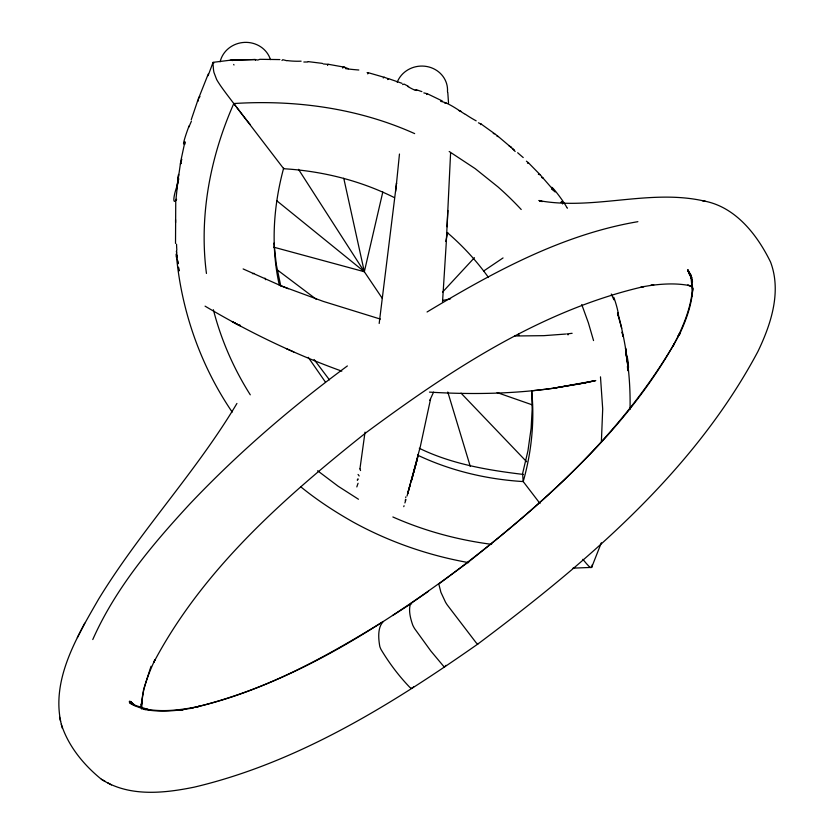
<?xml version="1.0" encoding="UTF-8"?>
<svg xmlns="http://www.w3.org/2000/svg" width="834" height="834" viewBox="0 0 834 834"><rect width="100%" height="100%" fill="white"/><g stroke="black" fill="none" stroke-linecap="round" stroke-linejoin="round"><path stroke-width="1.25" d="M630.014 409.473C630.806 376.874 626.261 344.265 617.827 312.813M478.08 643.431L477.799 644.067C391.073 704.74 298.426 762.495 194.322 787.129C163.818 793.363 128.853 797.116 101.373 779.248C83.734 764.966 68.252 746.096 61.33 724.266M447.879 210.512L447.097 226.775M450.579 153.175L446.232 243.33L442.531 301.95M692.689 290.044L692.804 287.824C692.022 304.525 686.028 320.444 679.012 335.435L680.283 332.672C630.858 426.091 549.377 497.679 467.749 562.554C383.734 624.676 293.234 684.777 190.037 708.473L193.029 707.972L180.259 710.078L183.334 709.567C170.042 711.329 156.385 711.975 143.187 709.14L145.356 709.609M601.397 441.332L602.701 408.973L600.48 376.843M405.814 496.876L405.731 497.7M399.465 154.04L396.484 183.532M395.618 191.445L396.546 182.99L379.178 323.467M388.727 78.855L384.213 77.27L383.244 77.948M176.766 189.037L180.79 161.077L184.804 142.353L184.94 144.146M176.996 187.087L178.57 174.431L175.745 201.432L175.515 243.413M365.021 432.148L359.954 468.771M177.392 184.168L178.789 178.789M175.557 219.676L175.567 222.615M430.573 399.017L420.326 446.586L407.555 493.937L415.832 464.413L413.716 472.419M281.975 60.496L282.747 59.694L287.021 60.767M446.013 665.313L444.689 666.804A10.394 1.908 56 0 1 443.396 666.032L430.844 651.01L414.592 628.575A10.446 1.918 56 0 1 412.726 625.062C410.464 618.536 408.222 610.144 410.589 603.66L428.509 591.296M445.794 241.391L447.681 232.467M307.694 61.997L303.837 62.018M382.806 192.008L364.333 271.728L382.306 298.384M418.387 454.332L416.322 462.599L417.646 457.439M415.019 467.593L417.104 459.451M412.434 477.069L414.571 469.198M413.33 473.827L411.183 481.552L412.111 478.278M407.034 496.001L409.942 485.857M188.891 126.997L191.413 121.191M404.907 502.944L405.949 499.556M327.543 65.417L328.106 64.239L344.588 67.21L348.404 68.742M191.236 119.731L197.814 100.351M197.491 101.195L198.294 100.977M235.72 106.074L226.754 94.263A92.188 16.961 56 0 1 225.128 92.074L224.283 90.927A44.275 8.142 56 0 1 220.28 85.329L218.07 81.94A10.842 1.991 56 0 1 216.611 79.439L213.952 72.422A90.437 16.638 56 0 1 213.494 69.764L213.024 63.895A97.276 17.9 56 0 1 213.066 62.404L208.093 75.696M197.846 100.268L199.17 97.317M358.078 483.272L357.703 484.283A48.987 45.797 -4.5 0 0 356.837 486.931M601.345 542.757L591.65 567.401L573 568.142M342.691 68.096L343.347 67.064L344.588 67.21M151.027 666.272L143.625 689.353L141.457 704.793L141.759 701.425L141.78 708.347M198.304 99.048L208.25 74.017M328.116 64.385L323.165 63.926M92.772 639.542C115.478 588.272 152.142 544.769 189.871 503.924C237.94 453.175 291.118 407.388 347.371 365.949M429.823 400.33L433.576 392.136M236.919 403.458C195.969 472.169 140.352 530.768 98.662 599.041C76.582 637.478 48.945 682.441 62.404 728.405M77.364 637.593L84.703 623.238M367.731 73.892L368.326 72.704L367.106 72.61M413.633 686.924L411.777 688.29A10.446 2.856 57.8 0 1 409.838 687.362C398.861 675.978 389.176 663.072 381.044 649.498A10.394 2.836 57.8 0 1 379.824 646.548C378.417 638.938 377.489 627.804 382.879 622.07M357.327 480.394L358.224 478.987M387.664 79.574L388.738 78.73M591.65 567.401L592.057 566.317A90.437 16.638 56 0 0 592.161 564.92M181.812 159.315L180.405 164.017L181.353 163.297M402.624 84.588L404.136 84.098L408.629 86.517M442.593 292.067L474.431 257.696M426.539 94.513L427.269 93.7L423.828 92.908M199.357 97.098L200.024 96.661M440.623 101.341C448.39 102.697 457.574 109.577 464.653 113.987M444.96 103.374L446.211 103.009M702.259 200.702C734.796 205.842 757.001 234.281 770.585 262.105C781.729 291.858 770.981 324.29 757.908 351.521C693.554 472.336 585.76 563.211 477.799 644.067L477.486 643.952A10.446 0.97 54.3 0 1 476.078 642.66L447.191 604.848A10.394 0.97 54.3 0 1 445.523 602.211L440.905 592.286L438.799 583.998C528.766 517.101 616.868 441.613 674.206 343.827L672.777 346.579L679.356 333.84L677.886 336.675C684.453 322.946 690.052 308.528 692.011 293.349L691.72 296.706L692.21 289.45L690.938 276.429L692.011 280.558M560.865 202.308L562.116 201.463M447.337 232.644L449.818 234.802A267.964 250.492 -4.5 0 1 483.678 271.008L503.038 257.946M392.616 615.523L411.047 603.68A10.394 1.908 56 0 1 411.631 603.941M382.274 622.143C324.353 657.88 263.356 691.282 196.595 706.93L199.66 706.252C181.802 709.932 163.245 712.361 145.137 709.015L148.483 709.598L135.723 705.522L130.417 702.572L134.138 704.688L129.593 701.154L133.586 704.855M427.06 311.989C492.529 272.582 561.689 234.604 637.885 221.677M480.436 124.6L481.187 124.078L478.414 122.796M567.871 334.799L568.423 334.601M493.259 133.555L494.562 133.68L498.19 136.442L514.505 150.245M527.515 163.235L528.464 162.807L526.4 161.171M459.107 110.724L460.983 111.245M497.074 136.349L498.242 136.578M442.99 300.417L450.589 298.791M585.781 382.681L595.778 380.565L553.38 388.237L585.781 382.681L578.535 384.099M584.373 382.952L594.361 380.877M279.87 59.579L259.895 59.318L257.789 60.038L255.308 59.558L255.527 60.392M579.922 383.838L553.38 388.237M252.473 273.656L254.193 273.385M232.53 60.58L230.799 60.131L213.108 62.331L213.775 63.238M429.479 392.116C471.21 394.628 513.264 393.982 554.693 388.06L546.708 389.113M548.001 388.967L532.978 390.666M566.766 333.934L572.124 333.308M565.661 334.048L543.862 335.664L514.661 335.987M538.347 174.202L540.359 174.994L555.121 191.966M231.696 60.163L255.277 59.527L230.174 60.204M509.22 146.106L511.096 146.93M541.735 177.569L543.101 177.986M308.184 61.622L322.383 63.384M551.722 189.162L552.275 189.308M491.591 544.331C457.616 539.932 424.204 530.862 392.866 516.965M705.564 201.348C650.541 188.286 594.298 210.658 539.233 200.66L542.267 201.567L538.993 200.473M591.035 567.631L590.013 567.172A10.842 1.991 56 0 1 588.658 565.994L586.531 563.701A44.275 8.142 56 0 1 582.883 559.301M468.677 562.637C428.353 555.454 389.186 541.871 353.272 522.136L352.657 521.782C334.57 511.544 317.128 500.129 301.001 487.004M273.781 247.187L364.333 271.728L343.754 178.247M367.94 72.61L384.453 77.364M692.554 286.573L687.602 285.176L690.865 285.874C677.656 283.039 664.01 283.685 650.708 285.447L653.793 284.936L641.012 287.042L644.015 286.542C540.807 310.238 450.318 370.338 366.303 432.471C284.665 497.345 203.183 568.934 153.769 662.352L155.03 659.579C148.014 674.57 142.03 690.489 141.248 707.19L141.415 703.865L141.53 708.973M143.969 709.14L134.691 705.783L129.781 702.937L132.533 704.574M380.387 319.088L323.269 301.397L280.943 285.801L288.303 288.731M389.666 79.042L402.04 83.348M497.106 392.574L532.499 404.938M341.804 371.14C294.225 354.064 248.522 331.963 205.07 306.151M281.517 286.031L243.132 268.934M414.654 133.607C358.203 108.191 295.288 99.611 233.801 103.541C210.387 156.583 198.899 215.631 206.446 273.458M286.396 348.685L293.766 351.948M419.283 448.275C451.767 464.163 488.411 470.272 523.543 474.452M417.605 455.145C450.621 470.803 486.795 479.341 523.21 481.572L540.036 503.548M427.05 93.606L442.27 100.956M394.43 197.637C360.059 180.415 322.007 171.053 283.706 168.729L233.801 103.541L234.5 104.021M238.524 325.02L232.217 321.58L237.68 324.562M101.373 779.248L105.105 781.364M107.732 782.803L111.433 784.909M449.192 151.496L475.161 168.614L497.971 186.899A337.916 315.898 -4.5 0 1 521.219 209.501M358.464 499.243L338.197 486.264L317.629 470.762M481.114 124.016L494.645 133.732M622.664 336.456L622.935 335.185L621.747 332.276M552.973 189.693L554.746 191.497M276.971 269.653L316.472 299.437M132.596 704.449L129.207 701.748L132.053 704.417M276.763 200.744L364.333 271.728L298.489 169.323M528.464 162.807L539.89 174.473M461.046 393.137L526.671 461.775M133.628 704.782L130.594 701.488L133.68 705.22M250.002 124.308L246.614 120.127A111.923 20.589 56 0 1 244.081 116.916L237.065 107.836M329.42 379.835L314.116 359.527M325.458 382.128L308.246 357.327M692.001 277.764L689.259 273.896L691.563 277.42M691.157 275.616L687.654 270.675L690.844 275.376L687.8 269.58L691.657 279.411M611.291 294.027L613.907 299.781M232.206 412.111C200.713 365.845 181.635 311.53 176.433 255.861M250.283 394.816C233.666 368.597 221.104 339.792 213.368 309.727M691.522 277.149L689.072 272.572L691.282 277.493M264.941 278.139L265.65 279.724M240.328 326.24L239.66 324.687M360.559 470.564L359.954 468.958M581.746 304.546L588.366 322.8L593.547 340.574M518.539 334.027L519.082 335.539M447.795 392.011L470.303 466.487M617.494 313.448L621.737 328.294M690.135 273.396L692.522 281.892M625.907 354.481L626.688 357.88M59.537 717.24L60.601 721.347M280.735 285.822L276.283 264.388L273.938 243.142M279.4 285.478C270.612 246.791 273.364 206.154 283.654 168.114M618.244 314.606L618.359 315.586M691.657 278.837L692.627 291.16M562.627 203.986L562.397 202.579A104.646 31.786 -37.4 0 0 562.147 201.547M627.491 363.207L625.5 347.955L627.992 367.804M176.923 255.319L177.235 257.737M177.548 260.145L178.017 263.763M178.486 267.38L178.956 271.008L178.486 267.287M176.454 251.159L177.235 257.362M177.705 261.084L178.017 263.565M531.644 390.604C534.761 421.097 531.55 452.111 523.21 481.572L522.584 473.618L527.964 450.735L531.122 428.29L532.165 409.4L531.738 391.24M447.775 92.272L448.536 103.207M405.501 499.441A48.539 45.38 -4.5 0 1 405.293 500.702M404.063 505.727A45.151 42.2 -4.5 0 1 403.76 506.665M397.203 82.232A25.979 24.28 -4.5 0 1 426.987 66.543A25.979 24.28 -4.5 0 1 447.483 91.75M483.678 271.008A267.923 250.461 -4.5 0 1 488.484 277.493M220.134 61.799A25.979 24.28 -4.5 0 1 244.57 42.388A25.979 24.28 -4.5 0 1 270.435 59.589M176.964 259.447A13.667 2.356 -89.8 0 1 176.099 254.141M176.62 252.514A13.917 1.637 87 0 1 176.485 251.003M176.85 250.294A13.594 1.626 87 0 1 176.547 244.185M176.62 199.284A13.021 2.356 -71.8 0 1 173.879 198.742A13.021 2.356 -71.8 0 1 177.517 184.731M184.992 141.738A13.146 0.938 -70.5 0 1 184.105 140.769A13.146 0.938 -70.5 0 1 189.099 125.903M199.222 97.401A12.593 4.431 64 0 1 199.389 97.161M358.047 474.463A9.977 9.33 -4.7 0 1 359.152 475.985M357.588 479.185A5.254 1.574 -50.2 0 1 357.369 479.456M233.666 64.437A11.561 1.376 63.6 0 1 233.989 64.989M523.231 157.553A13.73 0.834 41.5 0 1 517.653 152.716M515.172 151.496A13.146 0.949 44.6 0 1 512.316 148.452M476.172 120.847A13.646 1.387 31.8 0 1 465.257 114.195M421.868 91.594A13.667 1.824 22 0 1 416.447 89.697M416.739 90.51A13.917 2.752 24.5 0 1 415.269 89.874M415.249 90.322A13.594 2.658 24.5 0 1 407.649 86.382M358.818 70.004A13.021 0.636 4.9 0 1 345.359 68.586M301.126 61.174A13.146 1.939 1.8 0 1 287.667 60.642M551.733 187.306A13.188 1.022 54 0 1 558.968 195.667A13.188 1.022 54 0 1 566.922 207.645M552.285 189.464A9.893 4.285 80.9 0 1 552.963 189.923M613.751 297.217A13.646 1.647 73 0 1 618.432 315.137M627.158 356.441A13.667 2.492 82.3 0 1 628.523 367.627M627.804 366.178A13.917 1.459 82.1 0 1 627.939 367.627M627.408 366.407A13.594 1.459 82 0 1 627.721 370.661M567.308 208.104A13.188 1.022 54 0 1 567.36 208.219"/></g></svg>
